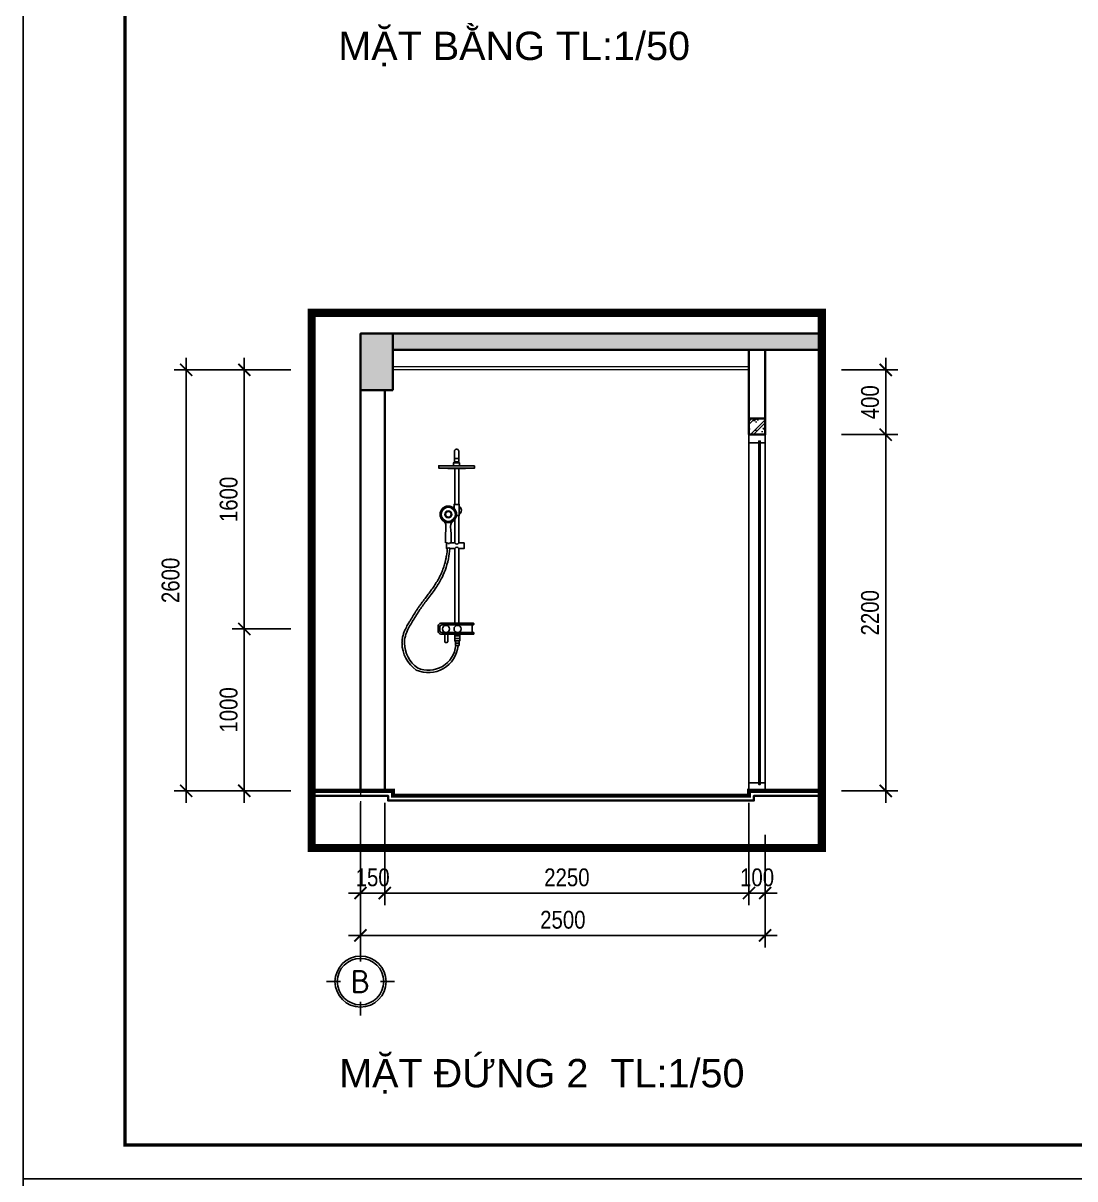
# Model space of a CAD drawing. Header units: inches. Extents: x 236662 to 497023, y -248575 to 81795.
# Drawn here: x 282445 to 288943, y -198768 to -191630 of the extents above; entities that cross this region are included whole.
import ezdxf
from ezdxf.enums import TextEntityAlignment as Align

# ---------------------------------------------------------------- set-up
doc = ezdxf.new("R2010")
doc.units = ezdxf.units.IN
doc.header["$LTSCALE"] = 10
doc.header["$MEASUREMENT"] = 0
doc.linetypes.add('ACAD_ISO02W100', pattern=[15, 12, -3])
doc.linetypes.add('CENTER', pattern=[2, 1.25, -0.25, 0.25, -0.25])
for name, color, linetype in [('01. HP_TEXT', 9, 'Continuous'), ('04. HP_CUA', 153, 'Continuous'), ('07. HP_KY HIEU', 43, 'Continuous'), ('08. HP_DIM', 118, 'Continuous'), ('10. HP_VAT DUNG 1', 144, 'Continuous'), ('TEXT', 2, 'Continuous')]:
    doc.layers.add(name, color=color, linetype=linetype)
for name, color, linetype, lineweight in [('02. HP_BE TONG', 1, 'Continuous', 35), ('03. HP_TUONG', 2, 'Continuous', 35), ('05. HP_TRUC', 251, 'CENTER', 5), ('06. HP_THAY 1', 134, 'Continuous', 15), ('06. HP_THAY 2', 147, 'Continuous', 13), ('09_HP_HATCH', 8, 'Continuous', 5)]:
    doc.layers.add(name, color=color, linetype=linetype, lineweight=lineweight)
doc.layers.add('Tpl_Bound', color=1, linetype='Continuous', plot=False)
doc.styles.add('ISOCP50', font='isocpeur.ttf')
doc.styles.add('TEXT (none)', font='arial.ttf')
doc.styles.add('text2', font='VHELVCN.TTF')
doc.dimstyles.new('AL-100 (1-50)', dxfattribs={"dimscale": 0.5, "dimtxt": 220, "dimasz": 150, "dimexe": 150, "dimexo": 150, "dimgap": 80, "dimtad": 1, "dimdec": 0, "dimzin": 9, "dimtxsty": 'text2', "dimblk": 'ARCHTICK', "dimcen": 1, "dimdle": 150, "dimclrd": 256, "dimclre": 256, "dimclrt": 7, "dimadec": 0, "dimazin": 0, "dimtfac": 1, "dimtdec": 0, "dimtix": 1, "dimtmove": 2, "dimatfit": 3, "dimldrblk": 'ARCHTICK', "dimfxl": 1, "dimtolj": 1, "dimtzin": 0, "dimlwd": -1, "dimlwe": -1, "dimarcsym": 0})

# ---------------------------------------------------------------- blocks, each defined once
blk = doc.blocks.new('KHUNG TEN A-3')
at = {"layer": '02. HP_BE TONG', "color": 1, "const_width": 0.5}
blk.add_lwpolyline([(15, 5), (415, 5), (415, 292), (15, 292)], close=True, dxfattribs=at)
at = {"layer": '06. HP_THAY 1'}
blk.add_lwpolyline([(0, 297), (420, 297), (420, 0), (0, 0)], close=True, dxfattribs=at)
at = {"layer": 'Defpoints'}
blk.add_lwpolyline([(0, 0), (420, 0), (420, 297), (0, 297)], close=True, dxfattribs=at)
blk = doc.blocks.new('_ArchTick')
at = {"color": 0, "linetype": 'ByBlock', "const_width": 0.15}
blk.add_lwpolyline([(-0.5, -0.5), (0.5, 0.5)], dxfattribs=at)
blk = doc.blocks.new('*D655')
at = {"layer": '08. HP_DIM', "transparency": 16777216}
for p, q in [((286929.1, -196642.6), (286929.1, -197077.5)), ((287029.1, -196642.6), (287029.1, -197077.5)), ((286929.1, -197002.5), (286854.1, -197002.5)), ((287029.1, -197002.5), (286929.1, -197002.5)), ((287029.1, -197002.5), (287104.1, -197002.5))]:
    blk.add_line(p, q, dxfattribs=at)
at = {"layer": 'Defpoints', "color": 0, "transparency": 16777216}
for p in [(286929.1, -196567.6), (287029.1, -196567.6), (286929.1, -197002.5)]:
    blk.add_point(p, dxfattribs=at)
at = {"layer": '08. HP_DIM', "transparency": 16777216, "xscale": 75, "yscale": 75, "zscale": 75}
blk.add_blockref('_ArchTick', (286929.1, -197002.5), dxfattribs=at)
at = {"layer": '08. HP_DIM', "transparency": 16777216, "xscale": 75, "yscale": 75, "zscale": 75, "rotation": 180}
blk.add_blockref('_ArchTick', (287029.1, -197002.5), dxfattribs=at)
at = {"layer": '08. HP_DIM', "color": 7, "transparency": 16777216, "insert": (286979.1, -196906.4), "char_height": 110, "attachment_point": 5, "style": 'text2'}
blk.add_mtext('\\A1;100', dxfattribs=at)
blk = doc.blocks.new('*D656')
at = {"layer": '08. HP_DIM', "transparency": 16777216}
for p, q in [((284679.1, -196446.5), (284679.1, -197077.5)), ((286929.1, -196446.5), (286929.1, -197077.5)), ((287004.1, -197002.5), (284604.1, -197002.5))]:
    blk.add_line(p, q, dxfattribs=at)
at = {"layer": 'Defpoints', "color": 0, "transparency": 16777216}
for p in [(284679.1, -196371.5), (286929.1, -196371.5), (284679.1, -197002.5)]:
    blk.add_point(p, dxfattribs=at)
at = {"layer": '08. HP_DIM', "transparency": 16777216, "xscale": 75, "yscale": 75, "zscale": 75, "rotation": 180}
blk.add_blockref('_ArchTick', (284679.1, -197002.5), dxfattribs=at)
at = {"layer": '08. HP_DIM', "transparency": 16777216, "xscale": 75, "yscale": 75, "zscale": 75}
blk.add_blockref('_ArchTick', (286929.1, -197002.5), dxfattribs=at)
at = {"layer": '08. HP_DIM', "color": 7, "transparency": 16777216, "insert": (285804.1, -196906.4), "char_height": 110, "attachment_point": 5, "style": 'text2'}
blk.add_mtext('\\A1;2250', dxfattribs=at)
blk = doc.blocks.new('*D657')
at = {"layer": '08. HP_DIM', "transparency": 16777216}
for p, q in [((284679.1, -196446.5), (284679.1, -197077.5)), ((284529.1, -196642.6), (284529.1, -197077.5)), ((284529.1, -197002.5), (284454.1, -197002.5)), ((284679.1, -197002.5), (284529.1, -197002.5)), ((284679.1, -197002.5), (284754.1, -197002.5))]:
    blk.add_line(p, q, dxfattribs=at)
at = {"layer": 'Defpoints', "color": 0, "transparency": 16777216}
for p in [(284679.1, -196371.5), (284529.1, -196567.6), (284529.1, -197002.5)]:
    blk.add_point(p, dxfattribs=at)
at = {"layer": '08. HP_DIM', "transparency": 16777216, "xscale": 75, "yscale": 75, "zscale": 75}
blk.add_blockref('_ArchTick', (284529.1, -197002.5), dxfattribs=at)
at = {"layer": '08. HP_DIM', "transparency": 16777216, "xscale": 75, "yscale": 75, "zscale": 75, "rotation": 180}
blk.add_blockref('_ArchTick', (284679.1, -197002.5), dxfattribs=at)
at = {"layer": '08. HP_DIM', "color": 7, "transparency": 16777216, "insert": (284604.1, -196906.4), "char_height": 110, "attachment_point": 5, "style": 'text2'}
blk.add_mtext('\\A1;150', dxfattribs=at)
blk = doc.blocks.new('*D658')
at = {"layer": '08. HP_DIM', "transparency": 16777216}
for p, q in [((284529.1, -196446.5), (284529.1, -197339.4)), ((287029.1, -196642.6), (287029.1, -197339.4)), ((287104.1, -197264.4), (284454.1, -197264.4))]:
    blk.add_line(p, q, dxfattribs=at)
at = {"layer": 'Defpoints', "color": 0, "transparency": 16777216}
for p in [(284529.1, -196371.5), (287029.1, -196567.6), (284529.1, -197264.4)]:
    blk.add_point(p, dxfattribs=at)
at = {"layer": '08. HP_DIM', "transparency": 16777216, "xscale": 75, "yscale": 75, "zscale": 75, "rotation": 180}
blk.add_blockref('_ArchTick', (284529.1, -197264.4), dxfattribs=at)
at = {"layer": '08. HP_DIM', "transparency": 16777216, "xscale": 75, "yscale": 75, "zscale": 75}
blk.add_blockref('_ArchTick', (287029.1, -197264.4), dxfattribs=at)
at = {"layer": '08. HP_DIM', "color": 7, "transparency": 16777216, "insert": (285779.1, -197168.3), "char_height": 110, "attachment_point": 5, "style": 'text2'}
blk.add_mtext('\\A1;2500', dxfattribs=at)
blk = doc.blocks.new('*U308')
for p, q in [((0, 50), (0, 2150)), ((100, 50), (100, 2150))]:
    blk.add_line(p, q)
for points in [[(0, 2150), (60, 2150), (60, 2160), (70, 2160), (70, 2150), (100, 2150), (100, 2200), (0, 2200)], [(0, 0), (100, 0), (100, 50), (70, 50), (70, 40), (60, 40), (60, 50), (0, 50)]]:
    blk.add_lwpolyline(points, close=True)
at = {"color": 8}
blk.add_lwpolyline([(70, 40), (60, 40), (60, 2160), (70, 2160)], close=True, dxfattribs=at)
blk = doc.blocks.new('47575677667767')
at = {"ltscale": 0.5}
for p, q in [((250100, -6615.7), (250074, -6615.7)), ((250074.6, -6899.3), (250074.6, -6678)), ((250074.6, -6678), (250097.8, -6678)), ((250097.8, -6678), (250097.8, -6898.6)), ((250097.8, -6898.6), (250097.8, -6899.3)), ((250074.6, -7137.4), (250074.6, -6968.7)), ((250097.8, -6991.4), (250097.8, -7137.4)), ((250074.6, -7632.7), (250074.6, -7172.1)), ((250097.8, -7172.1), (250097.8, -7632.7)), ((249981.7, -7641.4), (249981.7, -7634.5)), ((249983.6, -7632.7), (250184.4, -7632.7)), ((249980.8, -7699.5), (249980.8, -7692.8)), ((249982.7, -7690.9), (250179.3, -7690.9)), ((250185.2, -7701.3), (249982.7, -7701.3)), ((250179.3, -7643.3), (249983.6, -7643.3)), ((249992.2, -7643.3), (249992.2, -7690.9)), ((250142.2, -7705.1), (250142.2, -7748.6)), ((250157, -7701.3), (250146, -7701.3)), ((250160.7, -7748.6), (250160.7, -7705.1)), ((250190.5, -7679.7), (250190.5, -7654.5)), ((250201.3, -7650), (250201.3, -7684.2)), ((250146, -7752.3), (250157, -7752.3))]:
    blk.add_line(p, q, dxfattribs=at)
for points in [[(250074, -6570.2), (250074, -6632.2, 0.414214), (250077.8, -6635.9), (250096.2, -6635.9, 0.414214), (250100, -6632.2), (250100, -6569.7, 0.414214), (250088.8, -6558.5), (250085.3, -6558.5)], [(250113, -7004.9, -3.691708), (250164.4, -7004.9, -1.706693)], [(250424.6, -7756.2, -0.24126), (250336.3, -7922.6, -0.508841), (250077.5, -7772.2, -0.508841)], [(250409.6, -7756, -0.239239), (250328.9, -7909.4, -0.506148), (250092.4, -7770.6)]]:
    blk.add_lwpolyline(points, format="xyb", dxfattribs=at)
for points in [[(249976.6, -6660.7), (250197.2, -6660.7), (250197.2, -6674.9), (249976.6, -6674.9)], [(250069.6, -6642.4), (250106.5, -6642.4), (250106.5, -6660.7), (250069.6, -6660.7)], [(250067, -7701.3), (250099, -7701.3), (250099, -7711.7), (250067, -7711.7)], [(250146.7, -7690.9), (250157, -7690.9), (250157, -7701.3), (250146.7, -7701.3)], [(250067.2, -7711.7), (250099, -7711.7), (250099, -7727.2), (250067.2, -7727.2)], [(250068.4, -7727.2), (250099, -7727.2), (250099, -7742.8), (250068.4, -7742.8)], [(250071, -7742.8), (250095, -7742.8), (250095, -7756.4), (250071, -7756.4)], [(250071.9, -7756.4), (250095, -7756.4), (250095, -7770.6), (250071.9, -7770.6)]]:
    blk.add_lwpolyline(points, close=True, dxfattribs=at)
for points in [[(250088.3, -6968.7), (250071, -6968.7), (250071, -6899.3), (250103.2, -6899.3), (250103.2, -6924.3)], [(250121.2, -7136.9), (250121.2, -7077.3), (250123.3, -7063.2), (250123.9, -7052.9), (250124.5, -7044.9), (250124.3, -7034.4), (250123.3, -7024.6), (250121.5, -7018.1), (250119.9, -7013.6), (250113, -7004.9)], [(250156.2, -7136.9), (250156.2, -7077.3), (250154.1, -7063.2), (250153.5, -7052.9), (250152.9, -7044.9), (250153.1, -7034.4), (250154.1, -7024.6), (250155.9, -7018.1), (250157.5, -7013.6), (250164.4, -7004.9)], [(250074.6, -7172.1), (250041.5, -7172.1), (250041.5, -7137.4), (250074.6, -7137.4)], [(250097.8, -7137.4), (250128.3, -7137.4)], [(250144.2, -7137.4), (250149.5, -7137.4), (250149.5, -7172.1), (250144.2, -7172.1)], [(250128.3, -7172.1), (250097.8, -7172.1)]]:
    blk.add_lwpolyline(points, dxfattribs=at)
for centre, radius in [((250138.7, -6960.9), 51), ((250138.7, -6960.9), 43.5), ((250138.7, -6960.9), 21), ((250138.7, -6960.9), 17.3), ((250081.2, -7668.7), 22.2), ((250152.9, -7668.7), 22.2)]:
    blk.add_circle(centre, radius, dxfattribs=at)
for centre, radius, start, end in [((250085.5, -6570), 11.5, 91.35098, 181.35098), ((250086.9, -4656.3), 2021.7, 266.87298, 273.12702), ((250087.1, -6935.6), 29.1, 123.73605, 236.26395), ((250087.1, -6935.6), 29.1, 36.38976, 56.47421), ((250086.2, -7132.1), 12.8, 204.33416, 335.66584), ((250136.3, -7132), 9.64, 214.13056, 325.86944), ((250086.2, -7177.4), 12.8, 24.33416, 155.66584), ((250136.3, -7177.5), 9.64, 34.13056, 145.86944), ((249983.6, -7634.5), 1.87, 90, 180), ((250179.3, -7654.5), 22.5, 11.59357, 76.82501), ((249982.7, -7692.8), 1.87, 90, 180), ((249982.7, -7699.5), 1.87, 180, 270), ((249983.6, -7641.4), 1.87, 180, 270), ((250146, -7705.1), 3.74, 90, 180), ((250157, -7705.1), 3.74, 0, 90), ((250179.3, -7654.5), 11.2, 0, 90), ((250179.3, -7679.7), 11.2, 270, 0), ((250179.3, -7679.7), 22.5, 285.33044, 348.40643), ((250146, -7748.6), 3.74, 180, 270), ((250157, -7748.6), 3.74, 270, 0)]:
    blk.add_arc(centre, radius, start, end, dxfattribs=at)
for points, knots in [([(250079.8, -6635.9), (250079.2, -6637.4), (250077.5, -6641.6), (250072.7, -6642), (250069.6, -6642.4)], [0, 0, 0, 0, 4.412344, 12.88897, 12.88897, 12.88897, 12.88897]), ([(250096.2, -6635.9), (250096.8, -6637.4), (250098.6, -6641.6), (250103.3, -6642), (250106.5, -6642.4)], [0, 0, 0, 0, 4.412344, 12.88897, 12.88897, 12.88897, 12.88897]), ([(250128.3, -7172.1), (250131.1, -7193.4), (250137.1, -7239.1), (250155, -7302.3), (250183.1, -7364.8), (250222, -7426.4), (250268.7, -7487.4), (250316, -7549.8), (250353.4, -7612.7), (250390, -7669.6), (250406.6, -7718.9), (250410.2, -7744.9), (250409.6, -7756)], [0, 0, 0, 0, 64.336461, 138.382204, 196.012016, 269.307627, 356.165338, 426.743781, 503.813355, 575.712237, 628.727992, 658.509454, 658.509454, 658.509454, 658.509454]), ([(250143.1, -7170.1), (250145.2, -7185.7), (250147.2, -7201.1), (250150.6, -7221), (250151.4, -7225.6), (250153, -7233.5), (250153.7, -7236.7), (250155.1, -7243.2), (250155.8, -7246.4), (250158.1, -7256), (250159.8, -7262.4), (250164.6, -7279.1), (250167.9, -7289.4), (250175.3, -7309.3), (250179.2, -7319), (250186.3, -7334.6), (250189.2, -7340.6), (250194.7, -7351.5), (250197.3, -7356.4), (250202.7, -7366.1), (250205.5, -7370.9), (250214, -7385.3), (250220.1, -7394.7), (250232, -7412.5), (250237.9, -7420.9), (250249.8, -7437.5), (250255.9, -7445.8), (250268.8, -7462.9), (250275.5, -7471.7), (250287, -7486.8), (250291.7, -7493), (250301.1, -7505.6), (250305.8, -7511.9), (250313.9, -7523), (250317.4, -7527.8), (250322.5, -7535.2), (250324.2, -7537.7), (250329.3, -7545.2), (250332.7, -7550.3), (250339.2, -7560.5), (250342.4, -7565.6), (250352, -7580.9), (250358.2, -7591.1), (250366.3, -7604.1), (250368, -7607), (250371.6, -7612.8), (250373.4, -7615.7), (250378.9, -7624.4), (250382.5, -7630.3), (250388.8, -7641), (250391.4, -7645.6), (250396.6, -7655.2), (250399.2, -7660), (250403.2, -7668.5), (250404.8, -7672), (250407.9, -7679), (250409.3, -7682.6), (250413.4, -7693.3), (250415.8, -7700.6), (250418.9, -7711.5), (250419.8, -7715), (250421, -7720.1), (250421.3, -7721.7), (250422, -7724.7), (250422.3, -7726.3), (250423.1, -7731), (250423.6, -7734.3), (250424.4, -7741), (250424.6, -7744.5), (250424.8, -7750.9), (250424.8, -7753.8), (250424.6, -7756.7)], [0, 0, 0, 0, 47.136875, 47.136875, 61.740994, 61.740994, 71.968173, 71.968173, 82.195352, 82.195352, 102.649711, 102.649711, 135.96328, 135.96328, 168.47851, 168.47851, 189.107263, 189.107263, 206.286421, 206.286421, 223.465579, 223.465579, 257.823895, 257.823895, 288.933317, 288.933317, 320.042739, 320.042739, 353.42864, 353.42864, 376.82097, 376.82097, 400.213301, 400.213301, 417.574727, 417.574727, 426.519042, 426.519042, 444.407672, 444.407672, 462.296301, 462.296301, 498.07356, 498.07356, 508.296457, 508.296457, 518.519355, 518.519355, 538.965149, 538.965149, 554.551562, 554.551562, 570.323734, 570.323734, 581.187382, 581.187382, 592.05103, 592.05103, 613.778326, 613.778326, 624.329937, 624.329937, 628.857836, 628.857836, 633.385735, 633.385735, 642.441533, 642.441533, 651.497331, 651.497331, 658.509454, 658.509454, 658.509454, 658.509454])]:
    blk.add_open_spline(points, degree=3, knots=knots, dxfattribs=at)
blk = doc.blocks.new('grid test1')
at = {"ltscale": 20}
for p, q in [((0, 440), (0, 260)), ((-260, 0), (-440, 0)), ((440, 0), (260, 0)), ((0, -260), (0, -440))]:
    blk.add_line(p, q, dxfattribs=at)
at = {"color": 251, "ltscale": 20, "true_color": 0x636466}
for radius in [330, 300]:
    blk.add_circle((0, 0), radius, dxfattribs=at)
at = {"layer": '01. HP_TEXT', "color": 2, "ltscale": 20, "true_color": 0xf1eb1f, "style": 'ISOCP50'}
blk.add_attdef('GRID', text='', height=300, dxfattribs=at).set_placement((-37, 0), align=Align.MIDDLE_CENTER)
blk = doc.blocks.new('*D667')
at = {"layer": '08. HP_DIM', "transparency": 16777216}
for p, q in [((283811, -196446.5), (283811, -195296.5)), ((284098.6, -195371.5), (283736, -195371.5)), ((284098.6, -196371.5), (283736, -196371.5))]:
    blk.add_line(p, q, dxfattribs=at)
at = {"layer": 'Defpoints', "color": 0, "transparency": 16777216}
for p in [(283811, -195371.5), (284173.6, -195371.5), (284173.6, -196371.5)]:
    blk.add_point(p, dxfattribs=at)
at = {"layer": '08. HP_DIM', "transparency": 16777216, "xscale": 75, "yscale": 75, "zscale": 75}
for p, rotation in [((283811, -195371.5), 90), ((283811, -196371.5), 270)]:
    blk.add_blockref('_ArchTick', p, dxfattribs=dict(at, rotation=rotation))
at = {"layer": '08. HP_DIM', "color": 7, "transparency": 16777216, "insert": (283714.8, -195871.5), "char_height": 110, "attachment_point": 5, "rotation": 90, "style": 'text2'}
blk.add_mtext('\\A1;1000', dxfattribs=at)
blk = doc.blocks.new('*D668')
at = {"layer": '08. HP_DIM', "transparency": 16777216}
for p, q in [((283811, -195446.5), (283811, -193696.5)), ((284098.6, -193771.5), (283736, -193771.5)), ((284098.6, -195371.5), (283736, -195371.5))]:
    blk.add_line(p, q, dxfattribs=at)
at = {"layer": 'Defpoints', "color": 0, "transparency": 16777216}
for p in [(283811, -193771.5), (284173.6, -193771.5), (284173.6, -195371.5)]:
    blk.add_point(p, dxfattribs=at)
at = {"layer": '08. HP_DIM', "transparency": 16777216, "xscale": 75, "yscale": 75, "zscale": 75}
for p, rotation in [((283811, -193771.5), 90), ((283811, -195371.5), 270)]:
    blk.add_blockref('_ArchTick', p, dxfattribs=dict(at, rotation=rotation))
at = {"layer": '08. HP_DIM', "color": 7, "transparency": 16777216, "insert": (283714.8, -194571.5), "char_height": 110, "attachment_point": 5, "rotation": 90, "style": 'text2'}
blk.add_mtext('\\A1;1600', dxfattribs=at)
blk = doc.blocks.new('*D669')
at = {"layer": '08. HP_DIM', "transparency": 16777216}
for p, q in [((283452.2, -193696.5), (283452.2, -196446.5)), ((284098.6, -193771.5), (283377.2, -193771.5)), ((284098.6, -196371.5), (283377.2, -196371.5))]:
    blk.add_line(p, q, dxfattribs=at)
at = {"layer": 'Defpoints', "color": 0, "transparency": 16777216}
for p in [(284173.6, -193771.5), (283452.2, -196371.5), (284173.6, -196371.5)]:
    blk.add_point(p, dxfattribs=at)
at = {"layer": '08. HP_DIM', "transparency": 16777216, "xscale": 75, "yscale": 75, "zscale": 75}
for p, rotation in [((283452.2, -193771.5), 90), ((283452.2, -196371.5), 270)]:
    blk.add_blockref('_ArchTick', p, dxfattribs=dict(at, rotation=rotation))
at = {"layer": '08. HP_DIM', "color": 7, "transparency": 16777216, "insert": (283356, -195071.5), "char_height": 110, "attachment_point": 5, "rotation": 90, "style": 'text2'}
blk.add_mtext('\\A1;2600', dxfattribs=at)
blk = doc.blocks.new('*D670')
at = {"layer": '08. HP_DIM', "transparency": 16777216}
for p, q in [((287773.6, -196446.5), (287773.6, -194096.5)), ((287501.3, -194171.5), (287848.6, -194171.5)), ((287501.3, -196371.5), (287848.6, -196371.5))]:
    blk.add_line(p, q, dxfattribs=at)
at = {"layer": 'Defpoints', "color": 0, "transparency": 16777216}
for p in [(287426.3, -194171.5), (287773.6, -194171.5), (287426.3, -196371.5)]:
    blk.add_point(p, dxfattribs=at)
at = {"layer": '08. HP_DIM', "transparency": 16777216, "xscale": 75, "yscale": 75, "zscale": 75}
for p, rotation in [((287773.6, -194171.5), 90), ((287773.6, -196371.5), 270)]:
    blk.add_blockref('_ArchTick', p, dxfattribs=dict(at, rotation=rotation))
at = {"layer": '08. HP_DIM', "color": 7, "transparency": 16777216, "insert": (287677.4, -195271.5), "char_height": 110, "attachment_point": 5, "rotation": 90, "style": 'text2'}
blk.add_mtext('\\A1;2200', dxfattribs=at)
blk = doc.blocks.new('*D671')
at = {"layer": '08. HP_DIM', "transparency": 16777216}
for p, q in [((287773.6, -194246.5), (287773.6, -193696.5)), ((287501.3, -193771.5), (287848.6, -193771.5)), ((287501.3, -194171.5), (287848.6, -194171.5))]:
    blk.add_line(p, q, dxfattribs=at)
at = {"layer": 'Defpoints', "color": 0, "transparency": 16777216}
for p in [(287426.3, -193771.5), (287773.6, -193771.5), (287426.3, -194171.5)]:
    blk.add_point(p, dxfattribs=at)
at = {"layer": '08. HP_DIM', "transparency": 16777216, "xscale": 75, "yscale": 75, "zscale": 75}
for p, rotation in [((287773.6, -193771.5), 90), ((287773.6, -194171.5), 270)]:
    blk.add_blockref('_ArchTick', p, dxfattribs=dict(at, rotation=rotation))
at = {"layer": '08. HP_DIM', "color": 7, "transparency": 16777216, "insert": (287677.4, -193971.5), "char_height": 110, "attachment_point": 5, "rotation": 90, "style": 'text2'}
blk.add_mtext('\\A1;400', dxfattribs=at)

msp = doc.modelspace()

# ---------------------------------------------------------------- hatches: boundary and pattern name
at = {"layer": '09_HP_HATCH'}
h = msp.add_hatch(dxfattribs=at)
h.set_pattern_fill('CHAU-01', color=256, scale=15, pattern_type=2)
h.set_pattern_definition([(50, (-23271.39, -3276.53), (107.589027, -9.41282), [11.25, -123.75]), (355, (-23271.39, -3276.53), (-20.8127, 112.82882), [9, -99]), (100.4514, (-23262.42, -3277.32), (86.776407, 103.41593), [9.56103, -105.171317]), (46.1842, (-23271.39, -3246.53), (160.086157, -24.82785), [16.875, -185.625]), (96.6356, (-23258.05, -3248.6), (140.199406, 146.11768), [14.34154, -157.75695]), (351.1842, (-23271.39, -3246.53), (140.19929, 146.11779), [13.5, -148.5]), (21, (-23256.39, -3254.03), (89.536058, -60.392834), [11.25, -123.75]), (326, (-23256.39, -3254.03), (36.4973, 108.772507), [9, -99]), (71.4514, (-23248.92, -3259.07), (126.033394, 48.379575), [9.56103, -105.171317]), (37.5, (-23271.386, -3276.534), (1.8239783, 49.934078), [0, -97.8, 0, -100.5, 0, -99.375]), (7.5, (-23271.386, -3276.534), (39.460431, 59.161757), [0, -57.3, 0, -95.55, 0, -37.875]), (327.5, (-23304.836, -3276.534), (80.0733654, -3.3832308), [0, -37.5, 0, -117, 0, -155.25]), (317.5, (-23319.836, -3276.534), (87.477925, 15.015747), [0, -48.75, 0, -77.7, 0, -110.25]), (45, (-23271.386, -3276.534), (-45.078057, 45.078057), []), (45, (-23271.386, -3258.16), (-45.078057, 45.078057), [])])
h.paths.add_polyline_path([(287379.1, -193547.5), (284729.1, -193547.5), (284729.1, -193647.5), (287379.1, -193647.5)])
h.paths.add_polyline_path([(284729.1, -193897.5), (284529.1, -193897.5), (284529.1, -193547.5), (284729.1, -193547.5)])
h = msp.add_hatch(dxfattribs=at)
h.set_pattern_fill('CHAU-01', color=256, scale=15, pattern_type=2)
h.set_pattern_definition([(50, (179189.34, -277235.39), (107.58903, -9.41282), [11.25, -123.75]), (355, (179189.34, -277235.39), (-20.8127, 112.82882), [9, -99]), (100.4514, (179198.3, -277236.17), (86.77641, 103.41593), [9.56103, -105.17132]), (46.1842, (179189.34, -277205.39), (160.08616, -24.82785), [16.875, -185.625]), (96.6356, (179202.68, -277207.45), (140.1994, 146.11768), [14.34154, -157.75695]), (351.1842, (179189.34, -277205.39), (140.1993, 146.1178), [13.5, -148.5]), (21, (179204.34, -277212.89), (89.53606, -60.392834), [11.25, -123.75]), (326, (179204.34, -277212.89), (36.4973, 108.77251), [9, -99]), (71.4514, (179211.8, -277217.92), (126.033394, 48.379575), [9.56103, -105.17132]), (37.5, (179189.336, -277235.386), (1.823978, 49.934078), [0, -97.8, 0, -100.5, 0, -99.375]), (7.5, (179189.336, -277235.386), (39.46043, 59.161757), [0, -57.3, 0, -95.55, 0, -37.875]), (327.5, (179155.886, -277235.386), (80.073365, -3.383231), [0, -37.5, 0, -117, 0, -155.25]), (317.5, (179140.886, -277235.386), (87.477925, 15.015747), [0, -48.75, 0, -77.7, 0, -110.25]), (45, (179189.336, -277235.386), (-45.078057, 45.078057), []), (45, (179189.336, -277217.01), (-45.078057, 45.078057), [])])
h.paths.add_polyline_path([(287029.1, -194071.5), (287029.1, -194171.5), (286929.1, -194171.5), (286929.1, -194071.5)])

# ---------------------------------------------------------------- linework, layer by layer
at = {"layer": '02. HP_BE TONG'}
for points in [[(284729.1, -193897.5), (284529.1, -193897.5), (284529.1, -193547.5), (284729.1, -193547.5)], [(287379.1, -193547.5), (284729.1, -193547.5), (284729.1, -193647.5), (287379.1, -193647.5)], [(287029.1, -194071.5), (287029.1, -194171.5), (286929.1, -194171.5), (286929.1, -194071.5)]]:
    msp.add_lwpolyline(points, close=True, dxfattribs=at)
at = {"layer": '02. HP_BE TONG', "const_width": 25}
msp.add_lwpolyline([(287379.1, -196371.5), (286929.1, -196371.5), (286929.1, -196401.5), (284729.1, -196401.5), (284729.1, -196371.5), (284227.8, -196371.5)], dxfattribs=at)
at = {"layer": '02. HP_BE TONG'}
msp.add_lwpolyline([(287379.1, -196401.5), (286959.1, -196401.5), (286959.1, -196431.5), (284699.1, -196431.5), (284699.1, -196401.5), (284227.8, -196401.5)], dxfattribs=at)
at = {"layer": '03. HP_TUONG'}
for points in [[(287029.1, -193647.5), (286929.1, -193647.5), (286929.1, -194071.5), (287029.1, -194071.5)], [(284679.1, -193897.5), (284529.1, -193897.5), (284529.1, -196371.5), (284679.1, -196371.5)]]:
    msp.add_lwpolyline(points, close=True, dxfattribs=at)
at = {"layer": '05. HP_TRUC', "ltscale": 10}
msp.add_line((284529.1, -193684.2), (284529.1, -197339.4), dxfattribs=at)
at = {"layer": '06. HP_THAY 1'}
msp.add_lwpolyline([(287029.1, -194171.5), (286929.1, -194171.5), (286929.1, -196371.5), (287029.1, -196371.5)], close=True, dxfattribs=at)
at = {"layer": '06. HP_THAY 2'}
msp.add_lwpolyline([(286929.1, -193771.5), (284729.1, -193771.5), (284729.1, -193751.5), (286929.1, -193751.5)], close=True, dxfattribs=at)
at = {"layer": '07. HP_KY HIEU', "linetype": 'ACAD_ISO02W100', "ltscale": 5, "const_width": 50}
msp.add_lwpolyline([(287379.1, -193419), (284227.8, -193419), (284227.8, -196724.2), (287379.1, -196724.2)], close=True, dxfattribs=at)
at = {"layer": 'Tpl_Bound', "color": 1}
for points in [[(282444.5, -198768), (282444.5, -186316.1), (300149.2, -186316.1), (300149.2, -198768)], [(282444.5, -211219.9), (282444.5, -198768), (300149.2, -198768), (300149.2, -211219.9)]]:
    msp.add_lwpolyline(points, close=True, dxfattribs=at)

# ---------------------------------------------------------------- block references
at = {"color": 1, "xscale": 41.9254843875517, "yscale": 41.9254843875517, "zscale": 41.9254843875517}
for p in [(282444.5, -198768, -318.6), (282444.5, -211219.9, -318.6)]:
    msp.add_blockref('KHUNG TEN A-3', p, dxfattribs=at)
at = {"layer": '04. HP_CUA'}
msp.add_blockref('*U308', (286929.1, -196371.5), dxfattribs=at)
at = {"layer": '07. HP_KY HIEU', "ltscale": 20}
ref = msp.add_blockref('grid test1', (284529.1, -197549.6), dxfattribs=dict(at, xscale=0.477750000078231, yscale=0.477750000078231, zscale=0.477750000078231))
ref.add_attrib('GRID', 'B', dxfattribs={"layer": 'TEXT', "ltscale": 20, "height": 143.3, "style": 'ISOCP50'}).set_placement((284529.1, -197549.6), align=Align.MIDDLE_CENTER)
at = {"layer": '10. HP_VAT DUNG 1', "xscale": -1}
msp.add_blockref('47575677667767', (535210.1, -187702.8), dxfattribs=at)

# ---------------------------------------------------------------- texts
at = {"layer": '01. HP_TEXT', "style": 'TEXT (none)'}
for s, p in [('MẶT BẰNG TL:1/50', (284391.7, -191857.8, -234.4)), ('MẶT ĐỨNG 2  TL:1/50', (284397, -198202.5, -234.4))]:
    msp.add_text(s, height=175, dxfattribs=at).set_placement(p)

# ---------------------------------------------------------------- dimensions: what is measured, and where the dimension line sits
at = {"layer": '08. HP_DIM'}
for base, p1, p2, angle, picture, middle in [((283452.2, -196371.5), (284173.6, -193771.5), (284173.6, -196371.5), 90, '*D669', (283356, -195071.5)), ((283811, -193771.5), (284173.6, -195371.5), (284173.6, -193771.5), 90, '*D668', (283714.8, -194571.5)), ((287773.6, -193771.5), (287426.3, -194171.5), (287426.3, -193771.5), 90, '*D671', (287677.4, -193971.5)), ((287773.6, -194171.5), (287426.3, -196371.5), (287426.3, -194171.5), 90, '*D670', (287677.4, -195271.5)), ((283811, -195371.5), (284173.6, -196371.5), (284173.6, -195371.5), 90, '*D667', (283714.8, -195871.5)), ((284529.1, -197002.5), (284679.1, -196371.5), (284529.1, -196567.6), 180, '*D657', (284604.1, -196906.4)), ((284529.1, -197264.4), (287029.1, -196567.6), (284529.1, -196371.5), 180, '*D658', (285779.1, -197168.3)), ((284679.1, -197002.5), (286929.1, -196371.5), (284679.1, -196371.5), 180, '*D656', (285804.1, -196906.4)), ((286929.1, -197002.5), (287029.1, -196567.6), (286929.1, -196567.6), 180, '*D655', (286979.1, -196906.4))]:
    dim = msp.add_linear_dim(base=base, p1=p1, p2=p2, angle=angle, dimstyle='AL-100 (1-50)', dxfattribs=at)
    dim.commit()
    dim.dimension.update_dxf_attribs({"geometry": picture, "text_midpoint": middle})

doc.saveas('drawing.dxf')
